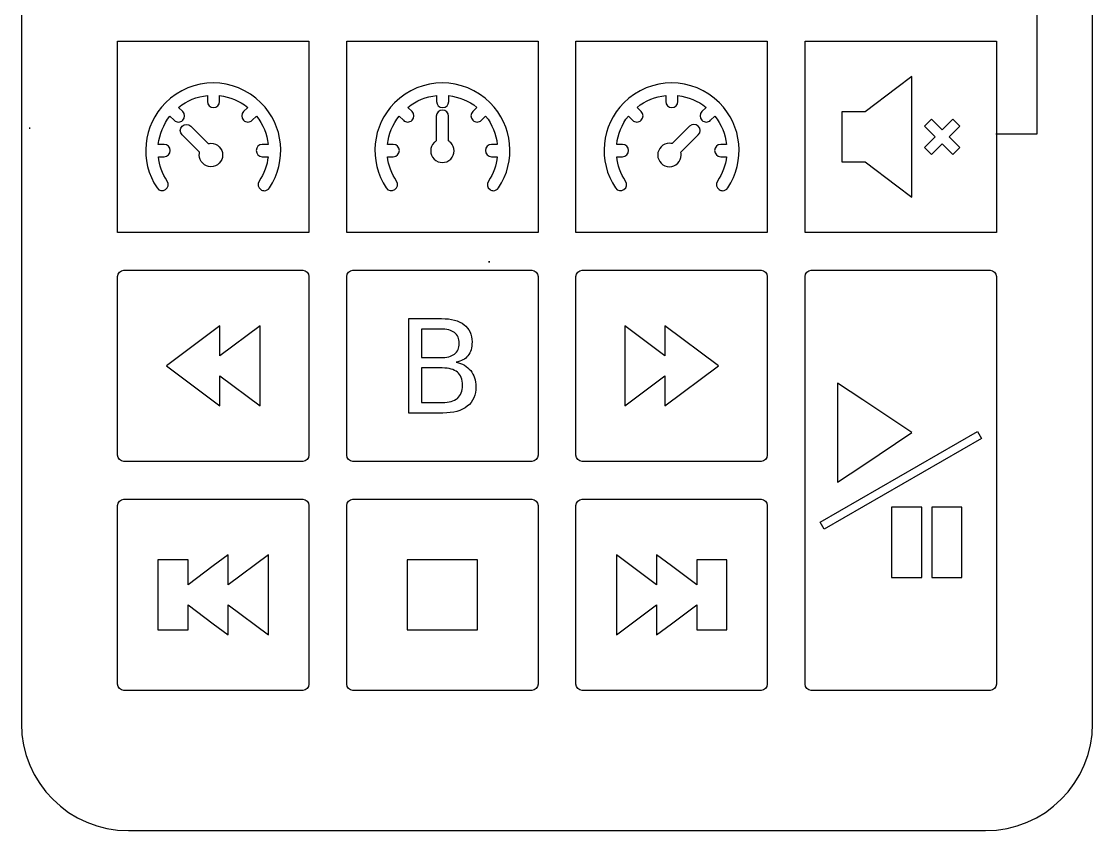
# Model space of a CAD drawing. Extents: x 2 to 90, y 39 to 186.
# Drawn here: x 2.2 to 89.6, y 38.6 to 104.6 of the extents above; entities that cross this region are included whole.
import ezdxf

# ---------------------------------------------------------------- set-up
doc = ezdxf.new("R2010")
doc.units = 0
doc.layers.add('Layer_1', color=7, linetype='CONTINUOUS')

msp = doc.modelspace()

# ---------------------------------------------------------------- linework, layer by layer
at = {"layer": 'Layer_1', "color": 7}
for points in [[(2.150256, 177.300094), (2.150256, 47.300279)], [(89.550088, 47.300279), (89.550088, 177.300094)], [(17.320055, 98.570107), (17.320055, 98.097077)], [(18.321838, 98.097077), (18.321838, 98.565524)], [(36.020056, 98.570107), (36.020056, 98.097077)], [(37.021839, 98.097077), (37.021839, 98.565524)], [(54.720056, 98.570107), (54.720056, 98.097077)], [(55.721839, 98.097077), (55.721839, 98.565524)], [(15.320597, 97.263929), (14.978314, 97.606233)], [(20.621259, 97.606039), (20.279126, 97.263907)], [(34.020598, 97.263929), (33.678315, 97.606233)], [(39.32126, 97.606039), (38.979127, 97.263907)], [(52.720598, 97.263929), (52.378315, 97.606233)], [(58.02126, 97.606039), (57.679127, 97.263907)], [(14.271438, 96.896409), (14.612279, 96.555567)], [(20.987509, 96.555546), (21.328006, 96.896043)], [(32.971439, 96.896409), (33.31228, 96.555567)], [(35.998839, 96.887849), (35.998793, 94.867886)], [(37.000568, 94.867886), (37.000613, 96.887849)], [(39.68751, 96.555546), (40.028007, 96.896043)], [(51.671439, 96.896409), (52.01228, 96.555567)], [(58.38751, 96.555546), (58.728007, 96.896043)], [(16.68785, 93.935788), (15.259488, 95.364086)], [(15.96785, 96.072447), (17.396212, 94.644149)], [(56.673643, 96.072447), (55.245281, 94.644149)], [(55.953642, 93.935788), (57.382005, 95.364086)], [(13.792728, 94.577237), (13.320236, 94.577237)], [(22.279488, 94.577173), (21.806996, 94.577173)], [(32.492729, 94.577237), (32.020237, 94.577237)], [(40.979489, 94.577173), (40.506997, 94.577173)], [(51.192729, 94.577237), (50.720237, 94.577237)], [(59.679489, 94.577173), (59.206997, 94.577173)], [(13.321828, 93.575454), (13.792728, 93.575454)], [(21.806996, 93.575389), (22.277938, 93.575389)], [(32.021829, 93.575454), (32.492729, 93.575454)], [(40.506997, 93.575389), (40.97794, 93.575389)], [(50.721829, 93.575454), (51.192729, 93.575454)], [(59.206997, 93.575389), (59.67794, 93.575389)], [(10.500134, 84.300086), (25.09976, 84.300086)], [(29.199768, 84.300086), (43.79991, 84.300086)], [(47.899917, 84.300086), (62.500059, 84.300086)], [(66.600069, 84.300086), (81.200211, 84.300086)], [(9.999906, 69.200233), (9.999906, 83.799859)], [(25.599987, 83.799859), (25.599987, 69.200233)], [(28.700058, 69.200233), (28.700058, 83.799859)], [(44.300137, 83.799859), (44.300137, 69.200233)], [(47.400207, 69.200233), (47.400207, 83.799859)], [(62.999773, 83.799859), (62.999773, 69.200233)], [(66.09984, 50.500084), (66.09984, 83.799859)], [(81.699922, 83.799859), (81.699922, 50.500084)], [(33.763721, 80.357886), (36.430224, 80.357886)], [(36.533577, 72.642596), (33.763721, 72.642596), (33.763721, 80.357886)], [(34.807585, 79.500056), (34.807585, 77.174616), (36.35271, 77.174616)], [(36.35271, 79.500056), (34.807585, 79.500056)], [(34.807585, 76.327126), (34.807585, 73.500416), (36.481901, 73.500416)], [(36.481901, 76.327126), (34.807585, 76.327126)], [(25.09976, 68.700007), (10.500134, 68.700007)], [(43.79991, 68.700007), (29.199768, 68.700007)], [(62.500059, 68.700007), (47.899917, 68.700007)], [(10.500134, 65.599937), (25.09976, 65.599937)], [(29.199768, 65.599937), (43.79991, 65.599937)], [(47.899917, 65.599937), (62.500059, 65.599937)], [(9.999906, 50.500084), (9.999906, 65.100226)], [(25.599987, 65.100226), (25.599987, 50.500084)], [(28.700058, 50.500084), (28.700058, 65.100226)], [(44.300137, 65.100226), (44.300137, 50.500084)], [(47.400207, 50.500084), (47.400207, 65.100226)], [(62.999773, 65.100226), (62.999773, 50.500084)], [(25.09976, 49.999855), (10.500134, 49.999855)], [(43.79991, 49.999855), (29.199768, 49.999855)], [(62.500059, 49.999855), (47.899917, 49.999855)], [(81.200211, 49.999855), (66.600069, 49.999855)], [(10.90011, 38.550427), (80.800235, 38.550427)]]:
    msp.add_lwpolyline(points, dxfattribs=at)
at = {"layer": 'Layer_1', "color": 1}
msp.add_lwpolyline([(59.768433, 162.55295), (84.991709, 162.55295), (84.991709, 95.40448), (81.650839, 95.40448)], dxfattribs=at)
at = {"layer": 'Layer_1', "color": 7}
for points in [[(9.999906, 103.000238), (25.599987, 103.000238), (25.599987, 87.400156), (9.999906, 87.400156), (9.999906, 103.000238)], [(28.700058, 103.000238), (44.300137, 103.000238), (44.300137, 87.400156), (28.700058, 87.400156), (28.700058, 103.000238)], [(47.400207, 103.000238), (62.999773, 103.000238), (62.999773, 87.400156), (47.400207, 87.400156), (47.400207, 103.000238)], [(66.09984, 103.000238), (81.699922, 103.000238), (81.699922, 87.400156), (66.09984, 87.400156), (66.09984, 103.000238)], [(74.814566, 100.116761), (73.585416, 99.194791), (70.990862, 97.248743), (69.07853, 97.248743), (69.07853, 93.151574), (70.990862, 93.151574), (73.585416, 91.205525), (74.814566, 90.283555)], [(21.695913, 97.985995)], [(40.395915, 97.985995)], [(59.095915, 97.985995)], [(36.499741, 97.388752)], [(76.40382, 96.648571), (75.824455, 96.069206), (76.693502, 95.200158), (75.824455, 94.33111), (76.40382, 93.751745), (77.272868, 94.620793), (78.141916, 93.751745), (78.721281, 94.33111), (77.852233, 95.200158), (78.721281, 96.069206), (78.141916, 96.648571), (77.272868, 95.779524)], [(2.785121, 95.916829), (2.868297, 95.916829), (2.868297, 95.916829), (2.785121, 95.916829)], [(15.259467, 96.072447)], [(57.382026, 96.072447)], [(40.274041, 85.006197), (40.357217, 85.006197), (40.357217, 85.006197), (40.274041, 85.006197)], [(10.500134, 84.300086)], [(29.199768, 84.300086)], [(47.899917, 84.300086)], [(66.600069, 84.300086)], [(18.34633, 79.77798), (13.97591, 76.50024), (18.34633, 73.22251), (18.34633, 75.6807), (21.624065, 73.22251), (21.624065, 79.77798), (18.34633, 77.31978)], [(51.37591, 79.77798), (51.37591, 73.22251), (54.653645, 75.6807), (54.653645, 73.22251), (59.024067, 76.50024), (54.653645, 79.77798), (54.653645, 77.31978)], [(68.750877, 75.087743), (68.750877, 67.001373), (70.799459, 68.367103), (74.815754, 71.044553), (70.799459, 73.722013)], [(67.321399, 63.727558), (80.153412, 71.136124), (80.478571, 70.572932), (67.646559, 63.164366)], [(10.500134, 65.599937)], [(29.199768, 65.599937)], [(47.899917, 65.599937)], [(75.606935, 64.948789), (73.148633, 64.948789), (73.148633, 59.212753), (75.606935, 59.212753)], [(78.88467, 64.948789), (76.426369, 64.948789), (76.426369, 59.212753), (78.88467, 59.212753)], [(19.029137, 61.07798), (17.799987, 60.15611), (15.751402, 58.61978), (15.751402, 60.66826), (13.293102, 60.66826), (13.293102, 54.93222), (15.751402, 54.93222), (15.751402, 56.9807), (17.799987, 55.44437), (19.029137, 54.52251), (19.029137, 56.9807), (22.306873, 54.52251), (22.306873, 61.07798), (19.029137, 58.61978)], [(33.63197, 60.66826), (33.63197, 54.93222), (36.499987, 54.93222), (39.368005, 54.93222), (39.368005, 60.66826), (36.499987, 60.66826)], [(50.693103, 61.07798), (50.693103, 54.52251), (53.970838, 56.9807), (53.970838, 54.52251), (55.199988, 55.44437), (57.248573, 56.9807), (57.248573, 54.93222), (59.706874, 54.93222), (59.706874, 60.66826), (57.248573, 60.66826), (57.248573, 58.61978), (55.199988, 60.15611), (53.970838, 61.07798), (53.970838, 58.61978)]]:
    msp.add_lwpolyline(points, close=True, dxfattribs=at)
for points in [[(21.695913, 97.985995), (19.547916, 100.133992), (16.05213, 100.133992), (13.903036, 97.98593)], [(40.395915, 97.985995), (38.247917, 100.133992), (34.752131, 100.133992), (32.603037, 97.98593)], [(59.095915, 97.985995), (56.947917, 100.133992), (53.452131, 100.133992), (51.303037, 97.98593)], [(13.903036, 97.98593), (12.048159, 96.130107), (11.760718, 93.202813), (13.219524, 91.025534)], [(14.978314, 97.606233), (15.667958, 98.160138), (16.483873, 98.481336), (17.320055, 98.570107)], [(17.320055, 98.097077), (17.320055, 97.820415), (17.544328, 97.596185), (17.820947, 97.596185)], [(17.820947, 97.596185), (18.097565, 97.596185), (18.321838, 97.820415), (18.321838, 98.097077)], [(18.321838, 98.565524), (19.143347, 98.470621), (19.943406, 98.150714), (20.621259, 97.606039)], [(22.379963, 91.025405), (23.839371, 93.202942), (23.551694, 96.130236), (21.695913, 97.985995)], [(32.603037, 97.98593), (30.74816, 96.130107), (30.460719, 93.202813), (31.919525, 91.025534)], [(33.678315, 97.606233), (34.367959, 98.160138), (35.183874, 98.481336), (36.020056, 98.570107)], [(36.020056, 98.097077), (36.020056, 97.820415), (36.244329, 97.596185), (36.520948, 97.596185)], [(36.520948, 97.596185), (36.797567, 97.596185), (37.021839, 97.820415), (37.021839, 98.097077)], [(37.021839, 98.565524), (37.843348, 98.470621), (38.643407, 98.150714), (39.32126, 97.606039)], [(41.079964, 91.025405), (42.539372, 93.202942), (42.251695, 96.130236), (40.395915, 97.985995)], [(51.303037, 97.98593), (49.44816, 96.130107), (49.160719, 93.202813), (50.619525, 91.025534)], [(52.378315, 97.606233), (53.067959, 98.160138), (53.883874, 98.481336), (54.720056, 98.570107)], [(54.720056, 98.097077), (54.720056, 97.820415), (54.944329, 97.596185), (55.220948, 97.596185)], [(55.220948, 97.596185), (55.497567, 97.596185), (55.721839, 97.820415), (55.721839, 98.097077)], [(55.721839, 98.565524), (56.543348, 98.470621), (57.343407, 98.150714), (58.02126, 97.606039)], [(59.779964, 91.025405), (61.239372, 93.202942), (60.951695, 96.130236), (59.095915, 97.985995)], [(15.320597, 96.555567), (15.516212, 96.751139), (15.516212, 97.068314), (15.320597, 97.263929)], [(20.279126, 97.263907), (20.083555, 97.068271), (20.083555, 96.75116), (20.279191, 96.555481)], [(34.020598, 96.555567), (34.216213, 96.751139), (34.216213, 97.068314), (34.020598, 97.263929)], [(36.499741, 97.388752), (36.22307, 97.388752), (35.998839, 97.164521), (35.998839, 96.887849)], [(37.000613, 96.887849), (37.000628, 97.164506), (36.776367, 97.388767), (36.499741, 97.388752)], [(38.979127, 97.263907), (38.783556, 97.068271), (38.783556, 96.75116), (38.979192, 96.555481)], [(52.720598, 96.555567), (52.916213, 96.751139), (52.916213, 97.068314), (52.720598, 97.263929)], [(57.679127, 97.263907), (57.483556, 97.068271), (57.483556, 96.75116), (57.679192, 96.555481)], [(13.320236, 94.577237), (13.411008, 95.409267), (13.73141, 96.217006), (14.271438, 96.896409)], [(14.612279, 96.555567), (14.710086, 96.457738), (14.838273, 96.408813), (14.966438, 96.408813)], [(14.966438, 96.408813), (15.094625, 96.408813), (15.222833, 96.457738), (15.320597, 96.555567)], [(15.259467, 96.072447), (15.455103, 96.268083), (15.772213, 96.268083), (15.96785, 96.072447)], [(20.279191, 96.555481), (20.376955, 96.457717), (20.505185, 96.408792), (20.633307, 96.408792)], [(20.633307, 96.408792), (20.761537, 96.408792), (20.889702, 96.457717), (20.987509, 96.555546)], [(21.328006, 96.896043), (21.868227, 96.21677), (22.188694, 95.409117), (22.279488, 94.577173)], [(32.020237, 94.577237), (32.111009, 95.409267), (32.431411, 96.217006), (32.971439, 96.896409)], [(33.31228, 96.555567), (33.410087, 96.457738), (33.538274, 96.408813), (33.666439, 96.408813)], [(33.666439, 96.408813), (33.794626, 96.408813), (33.922834, 96.457738), (34.020598, 96.555567)], [(38.979192, 96.555481), (39.076956, 96.457717), (39.205186, 96.408792), (39.333308, 96.408792)], [(39.333308, 96.408792), (39.461538, 96.408792), (39.589703, 96.457717), (39.68751, 96.555546)], [(40.028007, 96.896043), (40.568229, 96.21677), (40.888695, 95.409117), (40.979489, 94.577173)], [(50.720237, 94.577237), (50.811009, 95.409267), (51.131411, 96.217006), (51.671439, 96.896409)], [(52.01228, 96.555567), (52.110087, 96.457738), (52.238274, 96.408813), (52.366439, 96.408813)], [(52.366439, 96.408813), (52.494626, 96.408813), (52.622834, 96.457738), (52.720598, 96.555567)], [(57.382026, 96.072447), (57.18639, 96.268083), (56.86928, 96.268083), (56.673643, 96.072447)], [(57.679192, 96.555481), (57.776956, 96.457717), (57.905186, 96.408792), (58.033308, 96.408792)], [(58.033308, 96.408792), (58.161538, 96.408792), (58.289703, 96.457717), (58.38751, 96.555546)], [(58.728007, 96.896043), (59.268229, 96.21677), (59.588695, 95.409117), (59.679489, 94.577173)], [(15.259488, 95.364086), (15.063852, 95.5597), (15.063852, 95.876854), (15.259467, 96.072447)], [(57.382005, 95.364086), (57.577641, 95.5597), (57.577641, 95.876854), (57.382026, 96.072447)], [(14.29362, 94.076346), (14.29362, 94.352943), (14.069347, 94.577237), (13.792728, 94.577237)], [(17.396212, 94.644149), (17.46691, 94.660909), (17.540535, 94.670032), (17.616311, 94.670032)], [(17.616311, 94.670032), (18.142031, 94.670032), (18.569771, 94.241947), (18.569771, 93.715667)], [(21.806996, 94.577173), (21.530398, 94.577173), (21.306104, 94.352879), (21.306104, 94.076281)], [(32.993621, 94.076346), (32.993621, 94.352943), (32.769348, 94.577237), (32.492729, 94.577237)], [(35.824858, 94.730554), (35.453118, 94.358814), (35.453361, 93.753654), (35.825497, 93.381518)], [(35.998793, 94.867886), (35.936951, 94.829746), (35.87844, 94.784136), (35.824858, 94.730554)], [(37.174518, 94.730539), (37.120921, 94.784136), (37.06241, 94.829746), (37.000568, 94.867886)], [(37.174518, 93.380894), (37.546639, 93.753015), (37.546593, 94.358464), (37.174518, 94.730539)], [(40.506997, 94.577173), (40.230399, 94.577173), (40.006105, 94.352879), (40.006105, 94.076281)], [(51.693621, 94.076346), (51.693621, 94.352943), (51.469348, 94.577237), (51.192729, 94.577237)], [(55.025182, 94.670032), (54.499462, 94.670032), (54.071722, 94.241947), (54.071722, 93.715667)], [(55.245281, 94.644149), (55.174583, 94.660909), (55.100958, 94.670032), (55.025182, 94.670032)], [(59.206997, 94.577173), (58.930399, 94.577173), (58.706105, 94.352879), (58.706105, 94.076281)], [(14.051726, 91.583204), (13.641843, 92.195027), (13.400509, 92.879227), (13.321828, 93.575454)], [(13.792728, 93.575454), (14.069347, 93.575454), (14.29362, 93.799684), (14.29362, 94.076346)], [(16.661968, 93.715667), (16.661968, 93.791465), (16.67109, 93.865089), (16.68785, 93.935788)], [(17.616311, 92.761325), (17.090053, 92.761325), (16.661968, 93.189474), (16.661968, 93.715667)], [(18.569771, 93.715667), (18.569771, 93.189474), (18.142052, 92.761325), (17.616311, 92.761325)], [(21.306104, 94.076281), (21.306104, 93.799619), (21.530398, 93.575389), (21.806996, 93.575389)], [(22.277938, 93.575389), (22.199236, 92.879163), (21.957838, 92.195006), (21.547825, 91.583204)], [(32.751727, 91.583204), (32.341844, 92.195027), (32.10051, 92.879227), (32.021829, 93.575454)], [(32.492729, 93.575454), (32.769348, 93.575454), (32.993621, 93.799684), (32.993621, 94.076346)], [(40.006105, 94.076281), (40.006105, 93.799619), (40.230399, 93.575389), (40.506997, 93.575389)], [(40.97794, 93.575389), (40.899237, 92.879163), (40.657839, 92.195006), (40.247827, 91.583204)], [(51.451727, 91.583204), (51.041844, 92.195027), (50.80051, 92.879227), (50.721829, 93.575454)], [(51.192729, 93.575454), (51.469348, 93.575454), (51.693621, 93.799684), (51.693621, 94.076346)], [(54.071722, 93.715667), (54.071722, 93.189474), (54.499441, 92.761325), (55.025182, 92.761325)], [(55.025182, 92.761325), (55.55144, 92.761325), (55.979525, 93.189474), (55.979525, 93.715667)], [(55.979525, 93.715667), (55.979525, 93.791465), (55.970403, 93.865089), (55.953642, 93.935788)], [(58.706105, 94.076281), (58.706105, 93.799619), (58.930399, 93.575389), (59.206997, 93.575389)], [(59.67794, 93.575389), (59.599237, 92.879163), (59.357839, 92.195006), (58.947827, 91.583204)], [(35.825497, 93.381518), (36.197572, 93.009443), (36.802763, 93.009139), (37.174518, 93.380894)], [(13.219524, 91.025534), (13.373486, 90.795689), (13.684636, 90.734328), (13.91446, 90.888268)], [(13.91446, 90.888268), (14.144262, 91.04223), (14.205731, 91.353359), (14.051726, 91.583204)], [(21.547825, 91.583204), (21.393778, 91.353423), (21.455225, 91.042273), (21.684962, 90.888268)], [(21.963388, 90.803348), (22.124816, 90.803348), (22.283296, 90.881276), (22.379963, 91.025405)], [(31.919525, 91.025534), (32.073487, 90.795689), (32.384637, 90.734328), (32.614461, 90.888268)], [(32.614461, 90.888268), (32.844263, 91.04223), (32.905732, 91.353359), (32.751727, 91.583204)], [(40.247827, 91.583204), (40.093779, 91.353423), (40.155226, 91.042273), (40.384963, 90.888268)], [(40.66339, 90.803348), (40.824817, 90.803348), (40.983297, 90.881276), (41.079964, 91.025405)], [(50.619525, 91.025534), (50.773487, 90.795689), (51.084637, 90.734328), (51.314461, 90.888268)], [(51.314461, 90.888268), (51.544263, 91.04223), (51.605732, 91.353359), (51.451727, 91.583204)], [(58.947827, 91.583204), (58.793779, 91.353423), (58.855226, 91.042273), (59.084963, 90.888268)], [(59.36339, 90.803348), (59.524817, 90.803348), (59.683297, 90.881276), (59.779964, 91.025405)], [(21.684962, 90.888268), (21.770614, 90.830866), (21.867517, 90.803348), (21.963388, 90.803348)], [(40.384963, 90.888268), (40.470615, 90.830866), (40.567519, 90.803348), (40.66339, 90.803348)], [(59.084963, 90.888268), (59.170615, 90.830866), (59.267519, 90.803348), (59.36339, 90.803348)], [(9.999906, 83.799859), (9.999906, 84.076859), (10.223134, 84.300086), (10.500134, 84.300086)], [(25.09976, 84.300086), (25.37676, 84.300086), (25.599987, 84.076859), (25.599987, 83.799859)], [(28.700058, 83.799859), (28.700058, 84.076859), (28.922768, 84.300086), (29.199768, 84.300086)], [(43.79991, 84.300086), (44.07691, 84.300086), (44.300137, 84.076859), (44.300137, 83.799859)], [(47.400207, 83.799859), (47.400207, 84.076859), (47.622917, 84.300086), (47.899917, 84.300086)], [(62.500059, 84.300086), (62.77706, 84.300086), (62.999773, 84.076859), (62.999773, 83.799859)], [(66.09984, 83.799859), (66.09984, 84.076859), (66.323069, 84.300086), (66.600069, 84.300086)], [(81.200211, 84.300086), (81.477211, 84.300086), (81.699922, 84.076859), (81.699922, 83.799859)], [(36.430224, 80.357886), (37.226041, 80.357886), (37.839268, 80.192519), (38.269905, 79.861786)], [(38.269905, 79.861786), (38.700542, 79.531059), (38.915861, 79.060806), (38.915861, 78.451026)], [(37.489591, 79.210666), (37.241544, 79.403593), (36.862584, 79.500056), (36.35271, 79.500056)], [(37.866829, 78.337336), (37.866829, 78.726629), (37.741083, 79.017739), (37.489591, 79.210666)], [(37.489591, 77.458836), (37.741083, 77.651763), (37.866829, 77.944596), (37.866829, 78.337336)], [(38.915861, 78.451026), (38.915861, 77.979046), (38.805618, 77.603529), (38.585132, 77.324476)], [(36.35271, 77.174616), (36.862584, 77.174616), (37.241544, 77.269356), (37.489591, 77.458836)], [(38.585132, 77.324476), (38.364645, 77.045423), (38.040806, 76.871446), (37.613615, 76.802546)], [(37.727303, 75.980886), (37.458586, 76.211713), (37.043452, 76.327126), (36.481901, 76.327126)], [(37.613615, 76.802546), (38.126934, 76.692299), (38.524843, 76.461476), (38.80734, 76.110076)], [(38.80734, 76.110076), (39.093283, 75.762123), (39.236255, 75.326319), (39.236255, 74.802666)], [(38.135547, 74.916356), (38.135547, 75.398669), (37.999466, 75.753513), (37.727303, 75.980886)], [(37.727303, 73.846656), (37.999466, 74.080923), (38.135547, 74.437489), (38.135547, 74.916356)], [(39.236255, 74.802666), (39.236255, 74.113646), (39.001988, 73.581379), (38.533455, 73.205866)], [(36.481901, 73.500416), (37.043452, 73.500416), (37.458586, 73.615829), (37.727303, 73.846656)], [(38.533455, 73.205866), (38.064922, 72.830353), (37.398296, 72.642596), (36.533577, 72.642596)], [(10.500134, 68.700007), (10.223134, 68.700007), (9.999906, 68.923233), (9.999906, 69.200233)], [(25.599987, 69.200233), (25.599987, 68.923233), (25.37676, 68.700007), (25.09976, 68.700007)], [(29.199768, 68.700007), (28.922768, 68.700007), (28.700058, 68.923233), (28.700058, 69.200233)], [(44.300137, 69.200233), (44.300137, 68.923233), (44.07691, 68.700007), (43.79991, 68.700007)], [(47.899917, 68.700007), (47.622917, 68.700007), (47.400207, 68.923233), (47.400207, 69.200233)], [(62.999773, 69.200233), (62.999773, 68.923233), (62.77706, 68.700007), (62.500059, 68.700007)], [(9.999906, 65.100226), (9.999906, 65.377226), (10.223134, 65.599937), (10.500134, 65.599937)], [(25.09976, 65.599937), (25.37676, 65.599937), (25.599987, 65.377226), (25.599987, 65.100226)], [(28.700058, 65.100226), (28.700058, 65.377226), (28.922768, 65.599937), (29.199768, 65.599937)], [(43.79991, 65.599937), (44.07691, 65.599937), (44.300137, 65.377226), (44.300137, 65.100226)], [(47.400207, 65.100226), (47.400207, 65.377226), (47.622917, 65.599937), (47.899917, 65.599937)], [(62.500059, 65.599937), (62.77706, 65.599937), (62.999773, 65.377226), (62.999773, 65.100226)], [(10.500134, 49.999855), (10.223134, 49.999855), (9.999906, 50.223084), (9.999906, 50.500084)], [(25.599987, 50.500084), (25.599987, 50.223084), (25.37676, 49.999855), (25.09976, 49.999855)], [(29.199768, 49.999855), (28.922768, 49.999855), (28.700058, 50.223084), (28.700058, 50.500084)], [(44.300137, 50.500084), (44.300137, 50.223084), (44.07691, 49.999855), (43.79991, 49.999855)], [(47.899917, 49.999855), (47.622917, 49.999855), (47.400207, 50.223084), (47.400207, 50.500084)], [(62.999773, 50.500084), (62.999773, 50.223084), (62.77706, 49.999855), (62.500059, 49.999855)], [(66.600069, 49.999855), (66.323069, 49.999855), (66.09984, 50.223084), (66.09984, 50.500084)], [(81.699922, 50.500084), (81.699922, 50.223084), (81.477211, 49.999855), (81.200211, 49.999855)], [(2.150256, 47.300279), (2.150256, 42.452779), (6.05261, 38.550427), (10.90011, 38.550427)], [(80.800235, 38.550427), (85.647735, 38.550427), (89.550088, 42.452779), (89.550088, 47.300279)]]:
    msp.add_open_spline(points, degree=3, dxfattribs=at)

doc.saveas('drawing.dxf')
